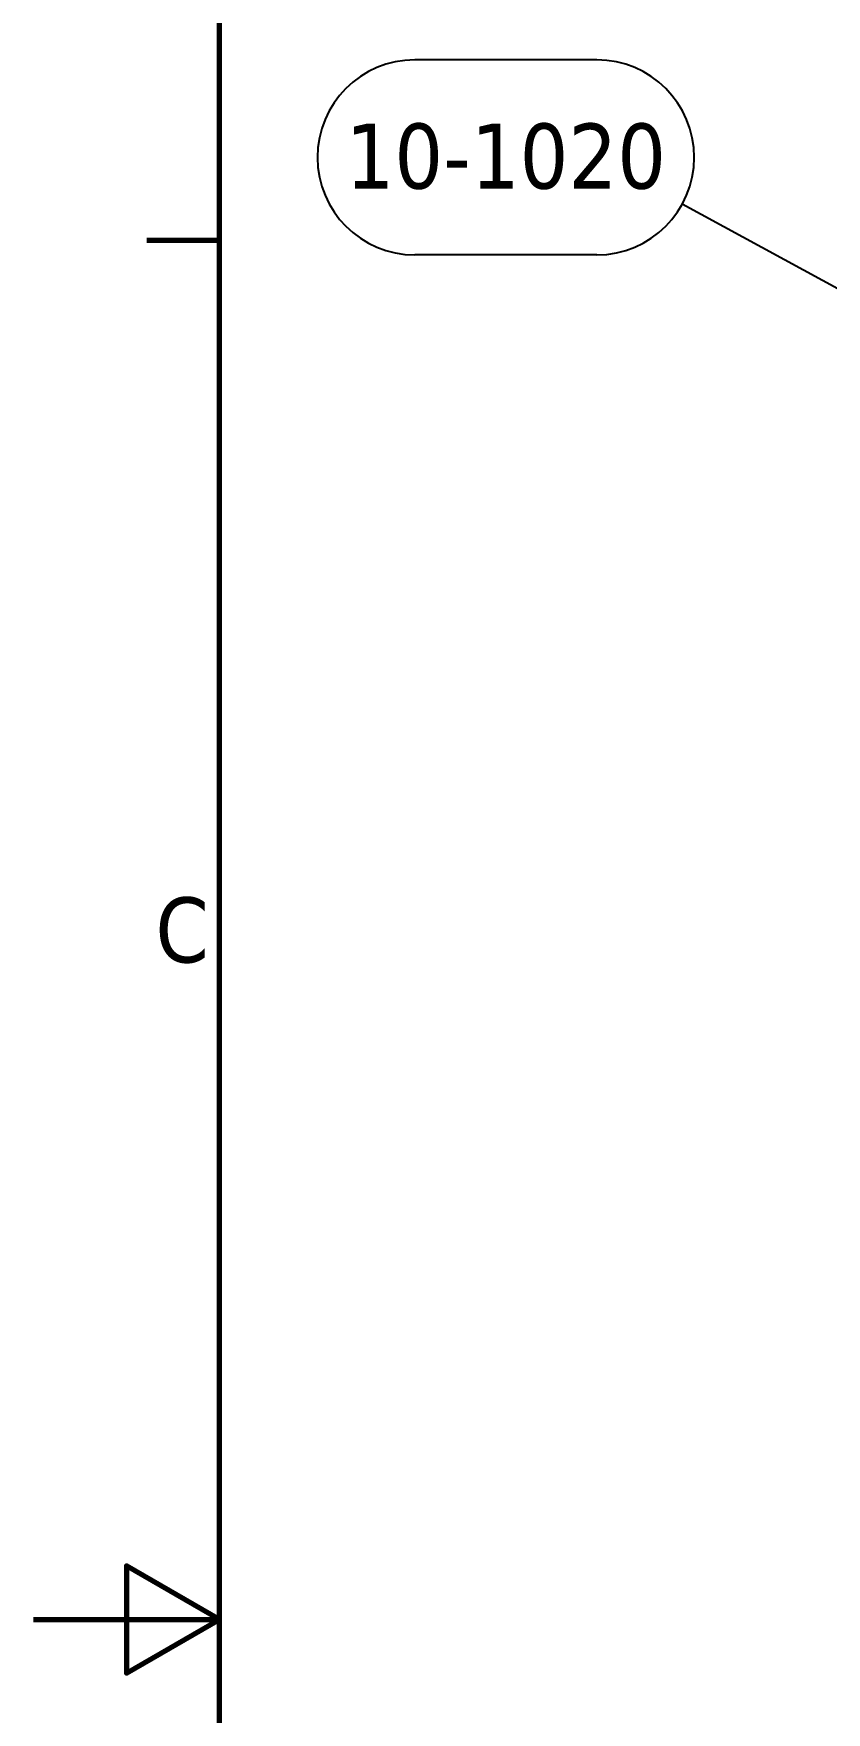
# Model space of a CAD drawing. Header units: millimetres. Extents: x -945 to 1680, y -1981 to 1188.
# Drawn here: x 0 to 170.7, y 574 to 935.5 of the extents above; entities that cross this region are included whole.
import ezdxf

# ---------------------------------------------------------------- set-up
doc = ezdxf.new("R2010")
doc.units = ezdxf.units.MM
doc.header["$LTSCALE"] = 4
doc.layers.add('Border (ISO)', color=7, linetype='Continuous', lineweight=70)
doc.layers.add('Symbol (ISO)', color=7, linetype='Continuous', lineweight=25)
doc.styles.add('Note Text (ISO)', font='tahoma.ttf')

# ---------------------------------------------------------------- blocks, each defined once
blk = doc.blocks.new('Borders Default Border')
at = {"layer": 'Border (ISO)'}
blk.add_line((10, 222.75), (6.1, 222.75), dxfattribs=at)
at = {"layer": 'Border (ISO)', "flags": 128}
for points in [[(10, 10), (10, 287), (410, 287), (410, 10), (10, 10)], [(0, 148.5), (10, 148.5), (5, 151.387), (5, 145.613), (10, 148.5)]]:
    blk.add_lwpolyline(points, dxfattribs=at)
at = {"layer": 'Border (ISO)', "insert": (6.559, 183.813), "char_height": 3.5, "attachment_point": 7, "style": 'Note Text (ISO)'}
blk.add_mtext('C', dxfattribs=at)
blk = doc.blocks.new('Balloon23')
at = {"layer": 'Symbol (ISO)'}
for p, q in [((31.202, 255.993), (21.415, 255.993)), ((51.489, 255.993), (41.702, 255.993)), ((61.371, 231.666), (53.897, 246.095)), ((31.202, 245.493), (21.415, 245.493)), ((51.489, 245.493), (41.702, 245.493)), ((61.815, 231.896), (60.927, 231.436)), ((60.927, 231.436), (62.521, 229.446)), ((61.371, 231.666), (62.521, 229.446)), ((62.521, 229.446), (61.815, 231.896))]:
    blk.add_line(p, q, dxfattribs=at)
at = {"layer": 'Symbol (ISO)', "flags": 128}
blk.add_lwpolyline([(60.927, 231.436), (62.521, 229.446), (61.815, 231.896), (60.927, 231.436)], dxfattribs=at)
at = {"layer": 'Symbol (ISO)'}
for centre, start, end in [((21.415, 250.743), 90, 270), ((31.202, 250.743), 270, 90), ((41.702, 250.743), 90, 270), ((51.489, 250.743), 270, 90)]:
    blk.add_arc(centre, 5.25, start, end, dxfattribs=at)
blk.add_solid([(60.927, 231.436), (62.521, 229.446), (61.815, 231.896), (60.927, 231.436)], dxfattribs=at)
at = {"layer": 'Symbol (ISO)', "char_height": 3.5, "attachment_point": 5, "style": 'Note Text (ISO)'}
for s, insert in [('10-1020', (26.308, 250.78)), ('10-1032', (46.596, 250.78))]:
    blk.add_mtext(s, dxfattribs=dict(at, insert=insert))
blk = doc.blocks.new('Balloon57')
at = {"layer": 'Symbol (ISO)'}
for p, q in [((30.313, 232.469), (20.525, 232.469)), ((45.192, 219.095), (34.912, 224.708)), ((30.313, 221.969), (20.525, 221.969)), ((59.5, 211.283), (47.127, 218.038)), ((59.739, 211.722), (59.26, 210.844)), ((61.694, 210.085), (59.739, 211.722)), ((59.26, 210.844), (61.694, 210.085)), ((59.5, 211.283), (61.694, 210.085))]:
    blk.add_line(p, q, dxfattribs=at)
at = {"layer": 'Symbol (ISO)', "flags": 128}
blk.add_lwpolyline([(59.26, 210.844), (61.694, 210.085), (59.739, 211.722), (59.26, 210.844)], dxfattribs=at)
at = {"layer": 'Symbol (ISO)'}
for centre, start, end in [((20.525, 227.219), 90, 270), ((30.313, 227.219), 270, 90)]:
    blk.add_arc(centre, 5.25, start, end, dxfattribs=at)
blk.add_solid([(59.26, 210.844), (61.694, 210.085), (59.739, 211.722), (59.26, 210.844)], dxfattribs=at)
at = {"layer": 'Symbol (ISO)', "insert": (25.419, 227.256), "char_height": 3.5, "attachment_point": 5, "style": 'Note Text (ISO)'}
blk.add_mtext('10-1020', dxfattribs=at)

msp = doc.modelspace()

# ---------------------------------------------------------------- block references
at = {"xscale": 4, "yscale": 4, "zscale": 4}
msp.add_blockref('Borders Default Border', (0, 0), dxfattribs=at)
at = {"layer": 'Symbol (ISO)', "xscale": 4, "yscale": 4, "zscale": 4}
for name in ['Balloon23', 'Balloon57']:
    msp.add_blockref(name, (0, 0), dxfattribs=at)

doc.saveas('drawing.dxf')
